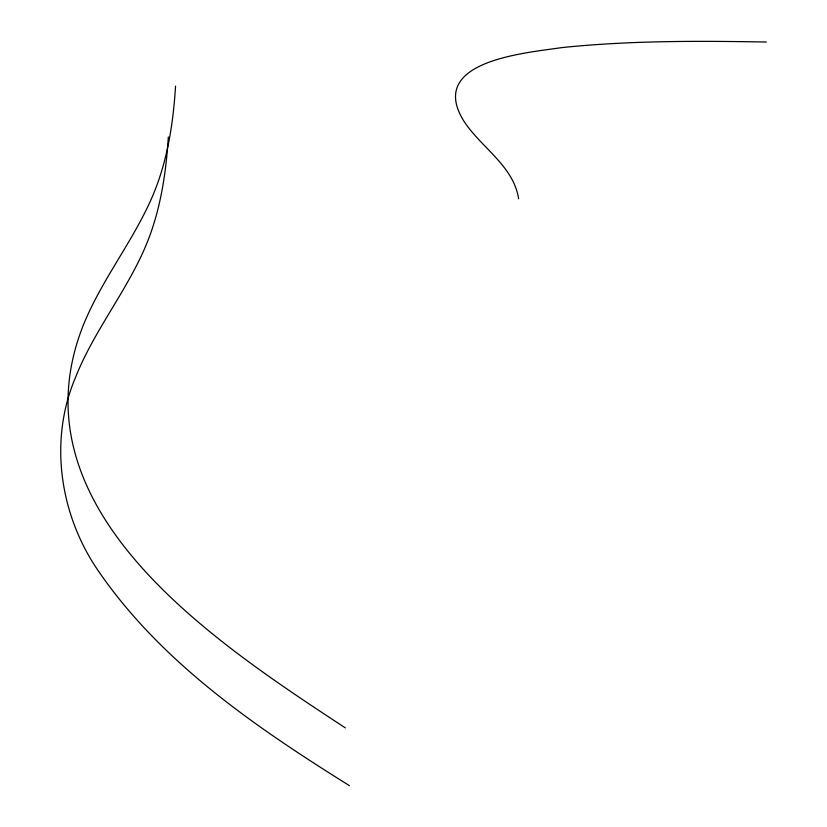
<?xml version="1.0" encoding="UTF-8"?>
<svg xmlns="http://www.w3.org/2000/svg" width="827" height="827" viewBox="0 0 827 827"><rect width="100%" height="100%" fill="white"/><g stroke="black" fill="none" stroke-linecap="round" stroke-linejoin="round"><path stroke-width="1.24" d="M168.315 136.941C166 174.456 160.138 212.281 145.294 247.046C125.714 292.613 93.554 331.606 75.35 377.836C48.452 441.277 60.04 516.141 99.075 571.984C162.268 663.523 256.422 727.543 349.418 785.65M175.551 86.122C173.225 123.636 167.374 161.461 152.53 196.226C132.94 241.794 100.791 280.787 82.586 327.016C11.588 510.476 216.622 643.251 345.386 727.925M766.391 42.032C698.153 40.823 629.667 40.533 561.698 47.615C525.176 53.052 428.862 60.702 462.541 118.943C479.267 146.658 513.402 164.862 518.612 198.78"/></g></svg>
